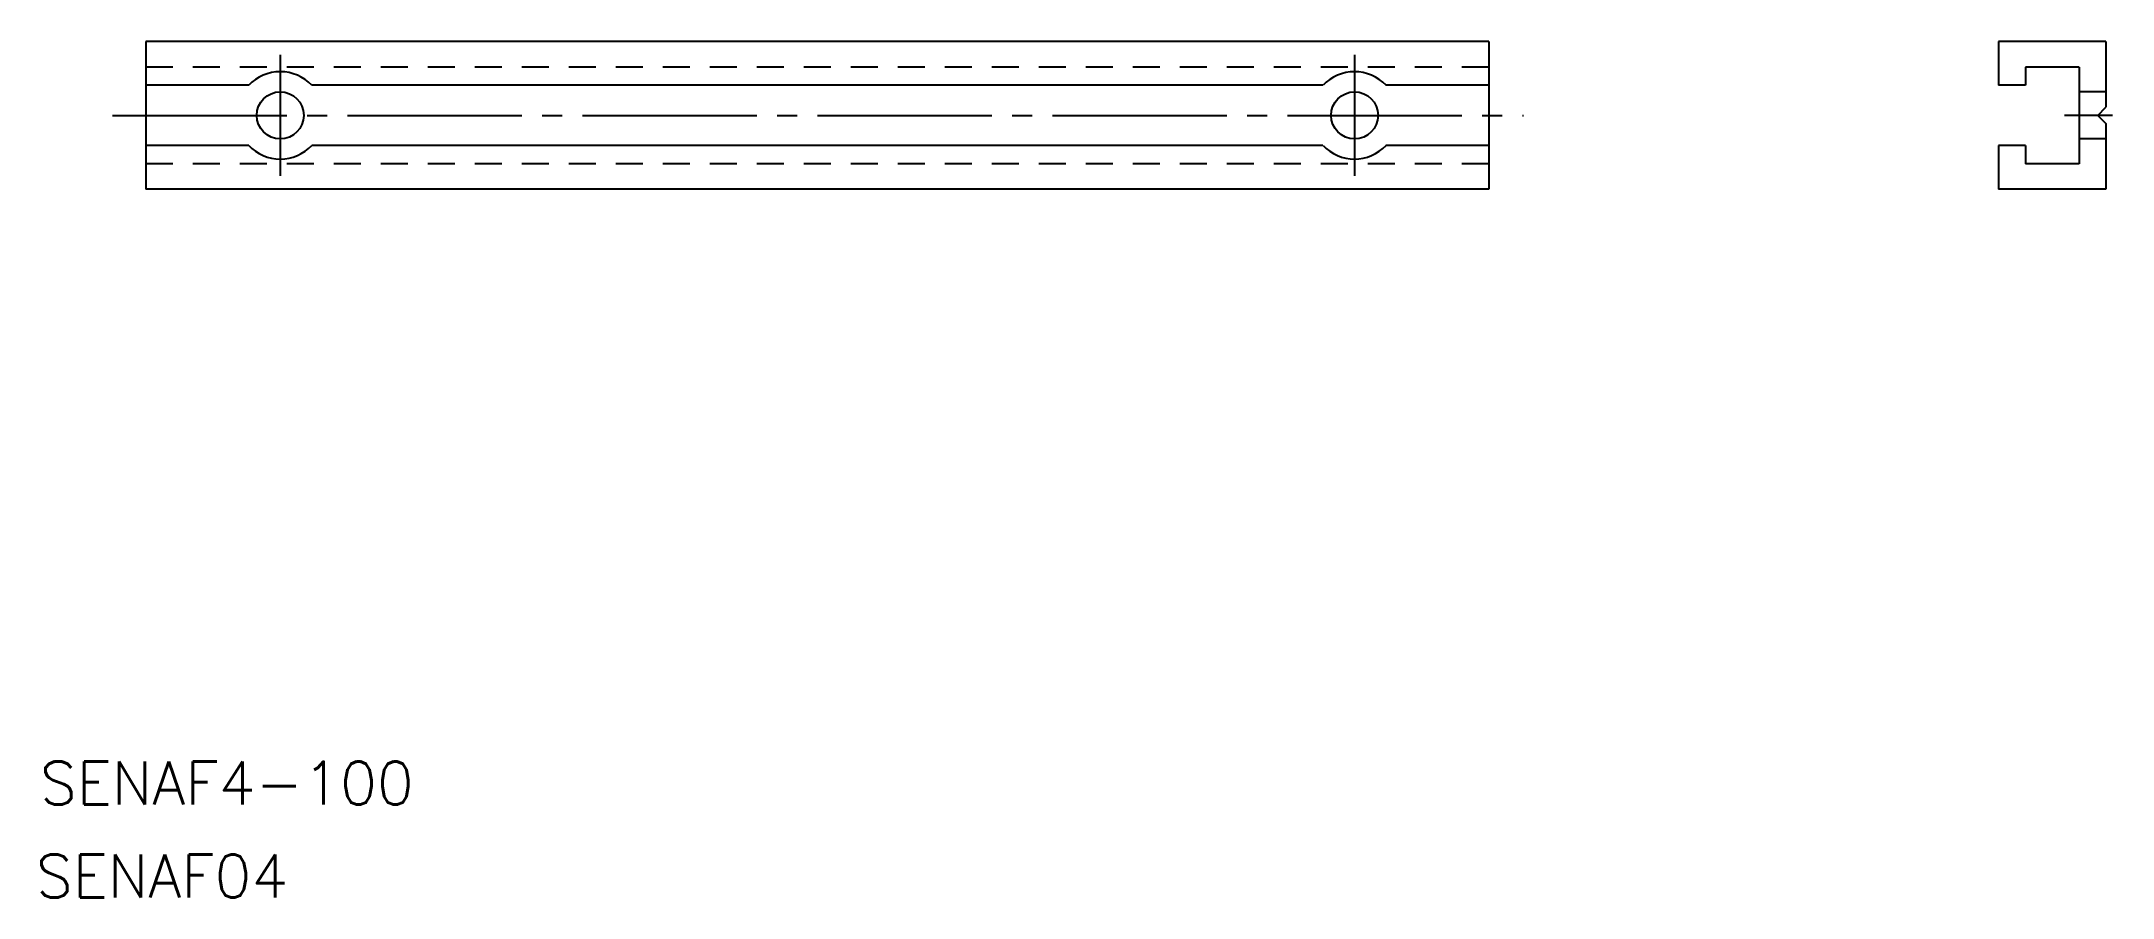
# Model space of a CAD drawing. Extents: x 2 to 156, y 121 to 185.
import ezdxf

# ---------------------------------------------------------------- set-up
doc = ezdxf.new("R2010")
doc.units = 0
doc.linetypes.add('CENTER', pattern=[17.5, 13, -1.5, 1.5, -1.5])
doc.linetypes.add('DASHED', pattern=[3.5, 2, -1.5])
doc.layers.get('0').update_dxf_attribs({"linetype": 'CONTINUOUS'})
doc.layers.add('CENTER', color=1, linetype='CENTER')
doc.styles.get("Standard").update_dxf_attribs({"font": 'txt.shx', "bigfont": '@extfont2.shx'})

msp = doc.modelspace()

# ---------------------------------------------------------------- linework, layer by layer
for p, q in [((9.55, 184.63), (9.55, 173.63)), ((9.55, 181.38), (9.55, 181.38))]:
    msp.add_line(p, q)
at = {"color": 7, "linetype": 'CONTINUOUS'}
for p, q in [((109.55, 184.63), (9.55, 184.63)), ((109.55, 184.63), (109.55, 173.63)), ((155.51, 184.63), (147.51, 184.63)), ((147.51, 184.63), (147.51, 181.38)), ((155.51, 184.63), (155.51, 179.74)), ((153.51, 182.73), (149.51, 182.73)), ((149.51, 182.73), (149.51, 181.38)), ((153.51, 182.73), (153.51, 175.53)), ((17.2, 181.38), (9.55, 181.38)), ((97.2, 181.38), (21.89, 181.38)), ((109.55, 181.38), (101.89, 181.38)), ((149.51, 181.38), (147.51, 181.38)), ((9.55, 179.13), (9.55, 179.13)), ((154.9, 179.13), (155.51, 179.74)), ((154.9, 179.13), (155.51, 178.52)), ((155.51, 178.52), (155.51, 173.63)), ((17.2, 176.88), (9.55, 176.88)), ((97.2, 176.88), (21.89, 176.88)), ((109.55, 176.88), (101.89, 176.88)), ((149.51, 176.88), (147.51, 176.88)), ((147.51, 176.88), (147.51, 173.63)), ((149.51, 176.88), (149.51, 175.53)), ((153.51, 175.53), (149.51, 175.53)), ((109.55, 173.63), (9.55, 173.63)), ((155.51, 173.63), (147.51, 173.63))]:
    msp.add_line(p, q, dxfattribs=at)
at = {"color": 3, "linetype": 'DASHED'}
for p, q in [((109.55, 182.73), (9.55, 182.73)), ((155.51, 180.88), (153.51, 180.88)), ((155.51, 177.38), (153.51, 177.38)), ((109.55, 175.53), (9.55, 175.53))]:
    msp.add_line(p, q, dxfattribs=at)
at = {"color": 7, "linetype": 'CONTINUOUS'}
for centre in [(19.55, 179.13), (99.55, 179.13)]:
    msp.add_circle(centre, 1.75, dxfattribs=at)
for centre, start, end in [((19.55, 179.13), 43.8131, 136.1869), ((99.55, 179.13), 43.8131, 136.1869), ((19.55, 179.13), 223.8131, 316.1869), ((99.55, 179.13), 223.8131, 316.1869)]:
    msp.add_arc(centre, 3.25, start, end, dxfattribs=at)
at = {"layer": 'CENTER', "color": 1, "linetype": 'CENTER'}
for p, q in [((19.55, 183.63), (19.55, 174.63)), ((99.55, 183.63), (99.55, 174.63)), ((7.05, 179.13), (112.13, 179.13)), ((156, 179.13), (152.42, 179.13))]:
    msp.add_line(p, q, dxfattribs=at)

# ---------------------------------------------------------------- texts
for s, p in [('SENAF4-100', (1.65, 127.82)), ('SENAF04', (1.35, 120.9))]:
    msp.add_text(s, height=3.2).set_placement(p)

doc.saveas('drawing.dxf')
